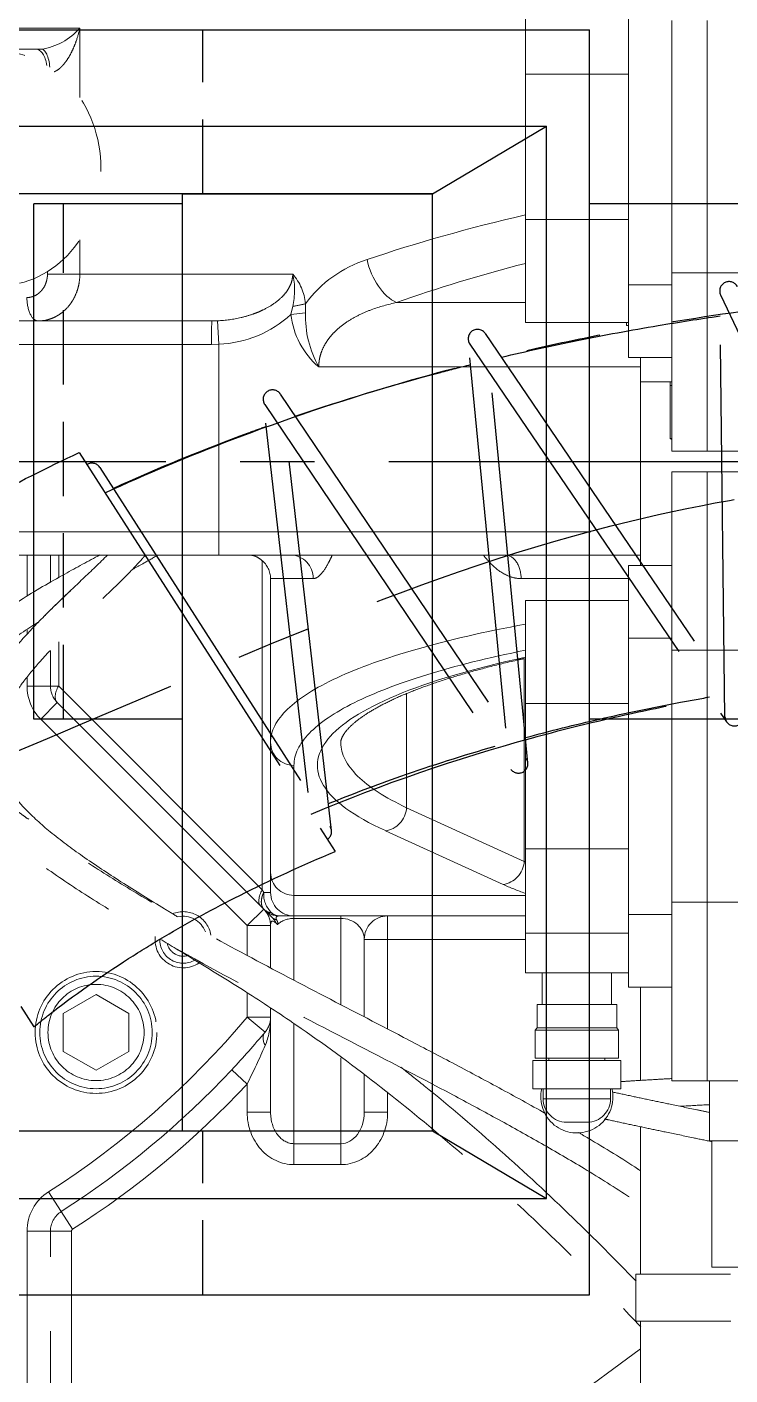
# Model space of a CAD drawing. Extents: x -2384 to 29887, y -2542 to 22350.
# Drawn here: x 1952.4 to 2102.5, y 4654.5 to 4942.2 of the extents above; entities that cross this region are included whole.
import ezdxf

# ---------------------------------------------------------------- set-up
doc = ezdxf.new("R2010")
doc.units = 0
doc.header["$LTSCALE"] = 63.5
doc.header["$MEASUREMENT"] = 0
for name, pattern in [('CENTER', [2, 1.25, -0.25, 0.25, -0.25]), ('HIDDEN', [0.375, 0.25, -0.125]), ('PHANTOM', [2.5, 1.25, -0.25, 0.25, -0.25, 0.25, -0.25])]:
    doc.linetypes.add(name, pattern=pattern)
doc.layers.get('0').update_dxf_attribs({"linetype": 'CONTINUOUS'})
for name, color, linetype in [('1', 4, 'HIDDEN'), ('2', 2, 'CENTER'), ('4', 6, 'PHANTOM'), ('Umbilical', 1, 'PHANTOM')]:
    doc.layers.add(name, color=color, linetype=linetype)

# ---------------------------------------------------------------- blocks, each defined once
blk = doc.blocks.new('165F-TOP')
at = {"lineweight": 0}
for p, q in [((201.4, 104.68), (201.4, 82.71)), ((223.4, 37.68), (223.4, 96.68)), ((83, 92.5), (106.28, 92.5)), ((106.28, 92.5), (106.28, 77.69)), ((232.7, 94.1), (232.7, 40.25)), ((240.2, 94.1), (240.2, 40.25)), ((240.2, 40.25), (240.2, 94.1)), ((52.24, 88), (96.94, 88)), ((96.94, 88), (98.05, 88)), ((201.4, 82.71), (201.4, 51.64)), ((201.4, 82.71), (223.4, 82.71)), ((201.4, 51.64), (201.4, 29.68)), ((201.4, 51.64), (223.4, 51.64)), ((106.28, 47.31), (106.28, 40)), ((99.37, 40), (99.37, 40.54)), ((99.37, 40), (106.28, 40)), ((106.28, 40), (151.73, 40)), ((232.7, 37.68), (223.4, 37.68)), ((223.4, 22.18), (223.4, 37.68)), ((232.7, 40.25), (232.7, 2.18)), ((240.2, 40.25), (232.7, 40.25)), ((240.2, 40.25), (240.2, 2.18)), ((240.2, 40.25), (438.5, 40.25)), ((240.2, 2.18), (240.2, 40.25)), ((151.36, 31.38), (151.73, 33.12)), ((151.36, 31.38), (154.45, 31.76)), ((154.47, 33.68), (154.45, 31.76)), ((173.91, 33.93), (201.4, 33.93)), ((67.55, 30), (134.45, 30)), ((134.45, 30), (135.7, 30.03)), ((135.7, 30.03), (135.98, 25.04)), ((201.4, 29.68), (223.4, 29.68)), ((223, 29.68), (223, 29)), ((223, 29), (223.4, 29)), ((134.41, 25), (65.79, 25)), ((135.98, 25.04), (134.41, 25)), ((135.98, 25.04), (135.98, -15)), ((226, 20.19), (157.29, 20.19)), ((223.4, 22.18), (232.7, 22.18)), ((226, 17), (226, 22.18)), ((232.7, 17), (226, 17)), ((226, -22.18), (226, 17)), ((232.29, 17), (232.29, 16.2)), ((232.29, 16.2), (232.29, 4.9)), ((232.7, 16.2), (232.29, 16.2)), ((232.29, 16.2), (232.7, 16.2)), ((232.7, 4.9), (232.29, 4.9)), ((232.29, 4.9), (232.7, 4.66)), ((240.2, 2.18), (232.7, 2.18)), ((240.2, 2.18), (438.5, 2.18)), ((232.7, -2.18), (232.7, -40.25)), ((240.2, -2.18), (232.7, -2.18)), ((240.2, -2.18), (240.2, -40.25)), ((240.2, -2.18), (438.5, -2.18)), ((240.2, -40.25), (240.2, -2.18)), ((71.5, -15), (135.98, -15)), ((135.98, -15), (226, -15)), ((135.98, -15), (135.98, -20)), ((135.98, -20), (73.12, -20)), ((95.46, -20), (83.21, -20)), ((95, -28.78), (95, -20)), ((134.57, -20), (95.46, -20)), ((100, -25.83), (100, -20)), ((101.76, -20), (101.76, -24.79)), ((151.37, -20), (134.57, -20)), ((226, -20), (135.98, -20)), ((145.24, -91.41), (145.24, -21.19)), ((232.7, -22.18), (223.4, -22.18)), ((223.4, -37.68), (223.4, -22.18)), ((147, -25), (147, -59.98)), ((156.1, -25), (147, -25)), ((223.4, -25), (200.5, -25)), ((201.4, -29.68), (201.4, -51.64)), ((201.4, -29.68), (223.4, -29.68)), ((95, -36.89), (95, -35.9)), ((101.76, -38.47), (101.76, -47.93)), ((223.4, -37.68), (232.7, -37.68)), ((223.4, -96.68), (223.4, -37.68)), ((232.7, -40.25), (232.7, -94.1)), ((240.2, -40.25), (232.7, -40.25)), ((240.2, -40.25), (240.2, -94.1)), ((240.2, -40.25), (438.5, -40.25)), ((240.2, -94.1), (240.2, -40.25)), ((100, -47.93), (100, -40.35)), ((201.17, -85.37), (201.17, -42.07)), ((95, -47.93), (95, -46.08)), ((95, -47.93), (100, -47.93)), ((100, -47.93), (101.76, -47.93)), ((101.76, -47.93), (145.24, -91.41)), ((97.93, -55), (101.46, -51.46)), ((144.95, -94.95), (101.46, -51.46)), ((176.05, -49.56), (176.05, -73.92)), ((201.4, -51.64), (201.4, -82.71)), ((201.4, -51.64), (223.4, -51.64)), ((142, -99.07), (97.93, -55)), ((147, -87.73), (147, -59.98)), ((152, -64.87), (152, -92.62)), ((176.05, -73.92), (201.17, -85.37)), ((196.64, -90.26), (171.52, -78.81)), ((201.4, -82.71), (201.4, -100.68)), ((201.4, -82.71), (223.4, -82.71)), ((147, -92), (147, -87.73)), ((145.24, -91.41), (145.54, -92)), ((145.54, -92), (147, -92)), ((145.62, -95.62), (144.95, -94.95)), ((152, -92.62), (152, -97)), ((152, -92.62), (201.4, -92.62)), ((232.7, -94.1), (232.7, -132.18)), ((240.2, -94.1), (232.7, -94.1)), ((240.2, -94.1), (240.2, -132.18)), ((240.2, -94.1), (438.5, -94.1)), ((240.2, -132.18), (240.2, -94.1)), ((142, -99.07), (145.54, -95.54)), ((145.68, -95.68), (145.62, -95.62)), ((147.31, -97.31), (145.68, -95.68)), ((152, -97), (148.86, -97)), ((201.4, -97), (152, -97)), ((152, -97.53), (152, -97)), ((152, -97.53), (152, -110.71)), ((162, -97.53), (152, -97.53)), ((162, -97.53), (162, -97)), ((162, -115.96), (162, -97.53)), ((172, -97), (172, -102)), ((223.4, -96.68), (223.4, -112.18)), ((223.4, -96.68), (232.7, -96.68)), ((142, -105.43), (142, -99.07)), ((147, -99.07), (142, -99.07)), ((147, -108.07), (147, -99.07)), ((201.4, -109.18), (201.4, -100.68)), ((201.4, -100.68), (223.4, -100.68)), ((167, -102), (167, -118.55)), ((167, -102), (172, -102)), ((201.4, -102), (172, -102)), ((172, -102), (172, -121.15)), ((223.4, -109.18), (201.4, -109.18)), ((205, -109.18), (205, -115.88)), ((219.8, -115.88), (219.8, -109.18)), ((232.7, -112.18), (223.4, -112.18)), ((226, -132.11), (226, -112.18)), ((109.74, -113.79), (102.74, -117.83)), ((116.74, -117.83), (109.74, -113.79)), ((142, -118.58), (142, -113.38)), ((102.74, -117.83), (102.74, -125.92)), ((116.74, -125.92), (116.74, -117.83)), ((147, -138.91), (147, -116.68)), ((203.9, -115.88), (203.9, -120.88)), ((203.9, -115.88), (220.9, -115.88)), ((220.9, -120.88), (220.9, -115.88)), ((145.84, -121.78), (142, -118.58)), ((147, -118.58), (142, -118.58)), ((152, -119.98), (152, -145.62)), ((203.9, -120.88), (203.5, -121.38)), ((203.5, -121.38), (203.5, -127.38)), ((203.5, -121.38), (221.3, -121.38)), ((203.9, -120.88), (220.9, -120.88)), ((221.3, -121.38), (220.9, -120.88)), ((221.3, -127.38), (221.3, -121.38)), ((102.74, -125.92), (109.74, -129.96)), ((109.74, -129.96), (116.74, -125.92)), ((162, -145.62), (162, -127.26)), ((203, -127.88), (203, -133.88)), ((203, -127.88), (221.8, -127.88)), ((203.5, -127.38), (221.3, -127.38)), ((206.4, -127.38), (206.4, -127.88)), ((218.4, -127.88), (218.4, -127.38)), ((221.8, -133.88), (221.8, -127.88)), ((138.71, -129.84), (142, -132.91)), ((167, -130.92), (167, -138.91)), ((240.2, -132.18), (232.7, -132.18)), ((240.2, -132.18), (438.5, -132.18)), ((240.7, -144.98), (240.7, -132.18)), ((142, -138.91), (142, -132.91)), ((172, -134.79), (172, -138.91)), ((221.8, -133.88), (203, -133.88)), ((205.2, -133.88), (205.2, -136.03)), ((219.6, -136.03), (219.6, -133.88)), ((205.2, -136.03), (219.6, -136.03)), ((147, -138.91), (142, -138.91)), ((167, -138.91), (172, -138.91)), ((210.2, -141.03), (214.6, -141.03)), ((226, -173.5), (226, -142)), ((152, -145.62), (162, -145.62)), ((152, -145.62), (152, -150.09)), ((162, -145.62), (162, -150.09)), ((275.7, -144.98), (240.7, -144.98)), ((241.2, -144.98), (241.2, -171.98)), ((162, -150.09), (152, -150.09)), ((102.31, -160.1), (99.62, -155.89)), ((102.31, -160.1), (104.73, -163.9)), ((95, -225), (95, -164.32)), ((100, -164.32), (95, -164.32)), ((100, -265), (100, -164.32)), ((100, -164.32), (104.5, -164.32)), ((104.5, -164.32), (104.5, -265)), ((275.2, -171.98), (241.2, -171.98)), ((225, -173.5), (225, -183.5)), ((225, -173.5), (245.2, -173.5)), ((225, -183.5), (245.28, -183.5)), ((226, -257.5), (226, -183.5)), ((184.39, -219.87), (226, -189.44))]:
    blk.add_line(p, q, dxfattribs=at)
for radius in [13, 12, 10.27]:
    blk.add_circle((109.74, -121.88), radius, dxfattribs=at)
for centre, radius, start, end in [((95.95, 101.63), 13.79, 278.7664, 318.5538), ((175.31, 18.47), 25.8, 107.3714, 143.881), ((143.18, 32.54), 11.35, 5.7632, 41.0888), ((136.96, 36.57), 15.17, 346.8281, 13.0533), ((176.94, 31.15), 22.5, 178.4265, 209.1392), ((135.1, 49.02), 23.99, 272.0978, 312.6614), ((168.36, 33.22), 17.1, 186.1954, 229.6508), ((142, -25), 5, 0, 51.6997), ((105, -47.93), 10, 180, 225), ((105, -47.93), 5, 180, 225), ((151.04, -92.35), 5.51, 176.4093, 226.3314), ((152, -92), 5, 180, 270), ((128.35, -102.09), 6, 9.6587, 112.4112), ((128.35, -102.09), 5.01, 19.4281, 103.2131), ((142, -99.07), 5, 0, 45), ((148.86, -92.5), 4.5, 225, 270), ((148.95, -94.46), 2.55, 227.4817, 268.0287), ((172, -102), 5, 90, 180), ((128.35, -102.09), 6, 173.3463, 308.2594), ((128.35, -102.09), 5.01, 178.086, 303.5621), ((128.35, -102.09), 3.5, 191.4082, 289.7208), ((0, 0), 185, 302.579, 320.136), ((142, -118.58), 5, 320.136, 0), ((0, 0), 190, 316.8929, 320.136), ((-45.02, -40.86), 208.45, 333.7922, 336.2924), ((0, 0), 190, 302.579, 316.8929), ((0, 0), 194.5, 302.579, 316.8929), ((212.4, -135.63), 7.7, 166.8634, 0), ((212.4, -135.63), 7.7, 0, 13.1366), ((210.2, -136.03), 5, 180, 270), ((214.6, -136.03), 5, 270, 0), ((105, -164.32), 10, 122.579, 180), ((105, -164.32), 5, 122.579, 180), ((105, -164.32), 0.5, 122.579, 180)]:
    blk.add_arc(centre, radius, start, end, dxfattribs=at)
blk.add_ellipse((88.91, 62.5), major_axis=(0, -25), ratio=0.87462, dxfattribs=at)
for centre, major_axis, ratio, start_param, end_param in [((96.94, 83), (0, 5), 0.48481, 5.023548, 6.283185), ((98.05, 83), (0, 5), 0.374137, 4.941388, 6.283185), ((312, -31.27), (-229, 0), 0.418395, 5.216432, 5.394629), ((173.91, 43.09), (3.35, -9.42), 0.60783, 4.499628, 5.754073), ((312, -40.43), (219, 0), 0.4375, 2.100205, 2.253036), ((97.41, 35), (0, 5), 0.48481, 1.570796, 3.141593), ((151.03, 33.68), (4.95, 0.7), 0.131676, 4.834385, 5.461662), ((134.45, 25), (0, 5), 0.007829, 0, 1.570796), ((151.37, -25), (0, 5), 0.944876, 4.712389, 6.283185), ((197.12, -25), (0, -5), 0.675773, 1.570796, 3.141593), ((312, -59.98), (-165, 0), 0.206253, 5.447006, 6.283185), ((312, -64.87), (-160, 0), 0.212698, 5.475606, 6.283185), ((312, -64.87), (155, 0), 0.212698, 2.365346, 3.577925), ((105, -47.93), (-3.54, -3.54), 0.515625, 5.188458, 6.283185), ((152, -59.98), (5, 0), 0.978119, 3.141593, 4.712389), ((312, -59.98), (150, 0), 0.219788, 3.141593, 3.143893), ((312, -59.98), (150, 0), 0.219788, 3.143893, 3.577925), ((171.52, -73.92), (2.07, 4.55), 0.889924, 3.615232, 5.097992), ((196.64, -85.37), (2.07, 4.55), 0.889924, 3.615232, 5.097992), ((291.8, -75.94), (-100, 0), 0.223333, 0.436332, 0.441664), ((152, -87.73), (5, 0), 0.978119, 3.141593, 4.712389), ((148.48, -91.41), (-3.54, -3.54), 0.515625, 5.188458, 6.283185), ((291.8, -80.83), (-105, 0), 0.212698, 0.436332, 0.533579), ((148.8, -92.43), (3.18, 3.18), 0.715308, 3.141593, 3.679489), ((152, -109.07), (4.69, -10.93), 0.158064, 2.708974, 3.494372), ((150.5, -94.13), (3.18, 3.18), 0.653653, 3.141593, 3.521923), ((152, -102), (5, 0), 0.894427, 1.570796, 2.356194), ((162, -102), (5, 0), 0.894427, 0, 1.570796), ((142, -118.58), (0, 9.5), 0.526316, 4.01663, 4.712389), ((149.29, -124.67), (-3.45, 2.88), 0.608882, 0, 0.940777), ((152, -138.91), (0, 11.18), 0.894427, 1.570796, 3.141593), ((152, -138.91), (0, 6.71), 0.745356, 1.570796, 3.141593), ((162, -138.91), (0, -11.18), 0.894427, 0, 1.570796), ((162, -138.91), (0, -6.71), 0.745356, 0, 1.570796)]:
    blk.add_ellipse(centre, major_axis=major_axis, ratio=ratio, start_param=start_param, end_param=end_param, dxfattribs=at)
for points, knots in [([(106.28, 92.5), (106.08, 91.57), (105.81, 90.63), (105.32, 89.24), (105.14, 88.79), (104.75, 87.87), (104.53, 87.42), (104.06, 86.53), (103.8, 86.1), (103.37, 85.47), (103.22, 85.26), (102.9, 84.86), (102.73, 84.66), (102.38, 84.27), (102.19, 84.09), (101.8, 83.75), (101.58, 83.59), (101.18, 83.35), (100.99, 83.25), (100.79, 83.17)], [0, 0, 0, 0, 0.25, 0.25, 0.375, 0.375, 0.5, 0.5, 0.625, 0.625, 0.6875, 0.6875, 0.75, 0.75, 0.8125, 0.8125, 0.875, 0.875, 0.9264619, 0.9264619, 0.9264619, 0.9264619]), ([(94.99, 35), (95.28, 35), (95.56, 35.03), (95.98, 35.13), (96.12, 35.17), (96.39, 35.26), (96.53, 35.32), (96.93, 35.51), (97.18, 35.66), (97.65, 36.02), (97.88, 36.23), (98.28, 36.69), (98.47, 36.94), (98.79, 37.49), (98.92, 37.78), (99.14, 38.38), (99.22, 38.7), (99.34, 39.34), (99.37, 39.67), (99.37, 40)], [0, 0, 0, 0, 0.125, 0.125, 0.1875, 0.1875, 0.25, 0.25, 0.375, 0.375, 0.5, 0.5, 0.625, 0.625, 0.75, 0.75, 0.875, 0.875, 1, 1, 1, 1]), ([(106.28, 40), (106.28, 39.34), (106.22, 38.69), (106.06, 37.73), (105.99, 37.42), (105.82, 36.79), (105.72, 36.48), (105.38, 35.57), (105.11, 34.99), (104.63, 34.18), (104.46, 33.91), (104.08, 33.4), (103.89, 33.16), (103.28, 32.47), (102.83, 32.06), (102.1, 31.51), (101.85, 31.34), (101.34, 31.03), (100.82, 30.75), (100.27, 30.53), (99.72, 30.34), (99.44, 30.26), (98.58, 30.06), (98, 30), (97.41, 30)], [0, 0, 0, 0, 0.125, 0.125, 0.1875, 0.1875, 0.25, 0.25, 0.375, 0.375, 0.4375, 0.4375, 0.5, 0.5, 0.625, 0.625, 0.6875, 0.6875, 0.75, 0.8125, 0.8125, 0.875, 0.875, 1, 1, 1, 1]), ([(135.7, 30.03), (137.4, 30.11), (139.07, 30.34), (141.53, 30.92), (142.34, 31.15), (143.53, 31.56), (143.93, 31.71), (144.72, 32.04), (145.11, 32.22), (146.27, 32.78), (147.01, 33.2), (148.42, 34.19), (149.08, 34.73), (149.96, 35.67), (150.24, 36), (150.74, 36.71), (150.96, 37.09), (151.33, 37.87), (151.48, 38.29), (151.68, 39.13), (151.73, 39.56), (151.73, 40)], [0, 0, 0, 0, 0.25, 0.25, 0.375, 0.375, 0.4375, 0.4375, 0.5, 0.5, 0.625, 0.625, 0.75, 0.75, 0.8125, 0.8125, 0.875, 0.875, 0.9375, 0.9375, 1, 1, 1, 1]), ([(173.91, 33.93), (172.06, 33.54), (170.26, 33.04), (167.63, 32.06), (166.77, 31.69), (165.08, 30.87), (164.25, 30.4), (162.66, 29.36), (161.89, 28.78), (160.82, 27.8), (160.47, 27.46), (159.82, 26.73), (159.52, 26.35), (158.95, 25.55), (158.68, 25.13), (158.21, 24.24), (158, 23.76), (157.65, 22.79), (157.52, 22.29), (157.38, 21.51), (157.35, 21.25), (157.3, 20.72), (157.29, 20.46), (157.29, 20.19)], [0, 0, 0, 0, 0.25, 0.25, 0.375, 0.375, 0.5, 0.5, 0.625, 0.625, 0.6875, 0.6875, 0.75, 0.75, 0.8125, 0.8125, 0.875, 0.875, 0.9375, 0.9375, 0.96875, 0.96875, 1, 1, 1, 1]), ([(110.55, -19.96), (108.13, -21.25), (102.5, -24.28), (93.84, -29.29), (86.04, -34.64), (80.21, -39.79), (76.34, -44.64), (74.1, -49.89), (73.57, -55.53), (74.93, -61.54), (78.26, -67.66), (83.14, -73.58), (89.68, -79.74), (97.8, -86.04), (107.32, -92.46), (121.27, -100.99), (139.82, -111.21), (162.84, -123.16), (181.34, -132.74), (195.14, -140.15), (204.31, -145.25), (213.72, -150.72), (220.89, -155.21), (225.11, -158.01), (226.05, -158.65)], [0.0935937, 0.0935937, 0.0935937, 0.0935937, 0.1291888, 0.1731124, 0.2133997, 0.2401883, 0.2642095, 0.2857587, 0.3059212, 0.3277714, 0.3527264, 0.3787779, 0.4057078, 0.442739, 0.4808796, 0.5194076, 0.6042541, 0.6898568, 0.7756358, 0.810191, 0.8447771, 0.8793795, 0.9177443, 0.9288577, 0.9288577, 0.9288577, 0.9288577]), ([(127.19, -97.21), (126.26, -96.64), (122.18, -94.15), (115.3, -89.91), (107.08, -84.49), (100.14, -79.35), (95.3, -75.01), (92.08, -71.37), (89.92, -68.27), (88.3, -64.72), (87.75, -60.99), (88.38, -57.44), (89.76, -53.94), (91.73, -50.47), (94.5, -46.56), (98.11, -42.25), (102.79, -37.31), (108.07, -32.19), (113.17, -27.38), (117.06, -23.57), (119.25, -21.19), (120.08, -20.19), (120.24, -20)], [0.6894216, 0.6894216, 0.6894216, 0.6894216, 0.6966747, 0.7209662, 0.7430375, 0.7626794, 0.7798822, 0.7886651, 0.7984829, 0.8092433, 0.8211643, 0.8324934, 0.842458, 0.8553573, 0.8679277, 0.8838115, 0.9032898, 0.9257422, 0.9469031, 0.9651667, 0.9762049, 0.9787974, 0.9787974, 0.9787974, 0.9787974]), ([(112.19, -19.97), (110.54, -21.62), (107.05, -24.92), (103.69, -28.15), (101.79, -29.97)], [0.93016034, 0.93016034, 0.93016034, 0.93016034, 0.96696225, 1, 1, 1, 1]), ([(117.65, -22.96), (118.4, -22.55), (120.23, -21.55), (121.95, -20.56), (122.92, -19.99)], [0.07953728, 0.07953728, 0.07953728, 0.07953728, 0.09066692, 0.10686282, 0.10686282, 0.10686282, 0.10686282]), ([(142.68, -20), (142.92, -20), (143.15, -20.04), (143.58, -20.16), (143.79, -20.24), (144.39, -20.54), (144.75, -20.8), (145.1, -21.08)], [0, 0, 0, 0, 0.25, 0.25, 0.5, 0.5, 1, 1, 1, 1]), ([(160.12, -20.07), (160.11, -20.11), (160.09, -20.15), (159.82, -20.73), (159.57, -21.24), (158.81, -22.67), (158.29, -23.48), (157.46, -24.36), (157.19, -24.6), (156.64, -24.91), (156.37, -25), (156.1, -25)], [0.3655785, 0.3655785, 0.3655785, 0.3655785, 0.375, 0.375, 0.5, 0.5, 0.75, 0.75, 0.875, 0.875, 1, 1, 1, 1]), ([(200.5, -25), (199.88, -25), (199.29, -24.91), (198.12, -24.6), (197.55, -24.36), (195.88, -23.48), (194.88, -22.67), (193.48, -21.24), (193.02, -20.73), (192.56, -20.15), (192.53, -20.11), (192.49, -20.07)], [0, 0, 0, 0, 0.125, 0.125, 0.25, 0.25, 0.5, 0.5, 0.625, 0.625, 0.6344215, 0.6344215, 0.6344215, 0.6344215]), ([(104.45, -27.37), (103.23, -28.52), (102.06, -29.67), (100.4, -31.29), (99.87, -31.82), (99.2, -32.51), (99.02, -32.7), (98.86, -32.88)], [0.1854454, 0.1854454, 0.1854454, 0.1854454, 0.25, 0.25, 0.28125, 0.28125, 0.2931428, 0.2931428, 0.2931428, 0.2931428]), ([(101.79, -29.97), (101.46, -30.28), (99.57, -32.08), (95.98, -35.72), (91.51, -40.69), (87.92, -45.33), (85.16, -49.78), (83.35, -53.63), (82.28, -57.25), (81.77, -61.09), (82.22, -63.45), (82.55, -65.05)], [0, 0, 0, 0, 0.031404, 0.2119, 0.360537, 0.520309, 0.628899, 0.734179, 0.823387, 0.898265, 1, 1, 1, 1]), ([(81.79, -61.63), (81.26, -60.6), (80.21, -57.87), (79.54, -53.78), (80.64, -49.34), (83.72, -44.72), (89.03, -39.92), (94.13, -36.34), (96.98, -34.57), (97.45, -34.29)], [0.0625995, 0.0625995, 0.0625995, 0.0625995, 0.1368502, 0.2491482, 0.3597403, 0.4861631, 0.6672259, 0.8786694, 0.919149, 0.919149, 0.919149, 0.919149]), ([(162.03, -60.01), (162.02, -59.92), (161.99, -59.64), (162.15, -59.09), (162.68, -58.06), (163.76, -56.76), (165.45, -55.26), (167.71, -53.68), (170.57, -52.04), (174.02, -50.36), (178.08, -48.68), (182.71, -47.02), (187.91, -45.4), (193.63, -43.83), (198.17, -42.73), (200.74, -42.15), (201.14, -42.06)], [0, 0, 0, 0, 0.0083115, 0.028688, 0.0471218, 0.0668337, 0.0856267, 0.1043495, 0.1232416, 0.1423819, 0.1617516, 0.1813041, 0.2009916, 0.2207725, 0.2406143, 0.2442821, 0.2442821, 0.2442821, 0.2442821]), ([(82.33, -63.4), (82.29, -63.49), (82.26, -63.6), (82.23, -63.93), (82.25, -64.14), (82.31, -64.76), (82.41, -65.16), (82.74, -66.34), (83.05, -67.09), (83.79, -68.5), (84.21, -69.16), (85.19, -70.4), (85.75, -70.99), (86.97, -71.99), (87.63, -72.42), (89.02, -73.12), (89.75, -73.39), (91.12, -73.9), (91.78, -74.15), (93.02, -74.76), (93.61, -75.13), (94.5, -75.77), (94.81, -76.01), (95.12, -76.26)], [0.1900824, 0.1900824, 0.1900824, 0.1900824, 0.1953125, 0.1953125, 0.203125, 0.203125, 0.21875, 0.21875, 0.25, 0.25, 0.28125, 0.28125, 0.3125, 0.3125, 0.34375, 0.34375, 0.375, 0.375, 0.40625, 0.40625, 0.4375, 0.4375, 0.4547528, 0.4547528, 0.4547528, 0.4547528]), ([(205.58, -139.11), (205.41, -139.02), (201.97, -137.07), (195.19, -133.35), (185.29, -128.08), (172.74, -121.52), (157.49, -113.64), (139.64, -104.26), (124.4, -95.82), (112.09, -88.36), (102.82, -82.3), (97.81, -78.32), (95.2, -76.23)], [0.1940148, 0.1940148, 0.1940148, 0.1940148, 0.1976772, 0.2693746, 0.3407433, 0.4109856, 0.5383562, 0.6667213, 0.7940525, 0.8681698, 0.941706, 1, 1, 1, 1]), ([(145.62, -95.62), (145.43, -95.43), (145.29, -95.21), (145.14, -94.82), (145.1, -94.68), (145.05, -94.39), (145.03, -94.24), (145.02, -93.77), (145.06, -93.43), (145.19, -92.9), (145.24, -92.72), (145.34, -92.45), (145.38, -92.36), (145.45, -92.18), (145.49, -92.09), (145.54, -92)], [0, 0, 0, 0, 0.25, 0.25, 0.375, 0.375, 0.5, 0.5, 0.75, 0.75, 0.875, 0.875, 0.9375, 0.9375, 1, 1, 1, 1]), ([(148.46, -98.84), (148.41, -98.77), (148.35, -98.7), (148.24, -98.56), (148.19, -98.49), (148.05, -98.28), (147.97, -98.14), (147.7, -97.76), (147.52, -97.52), (147.31, -97.31)], [0, 0, 0, 0, 0.125, 0.125, 0.25, 0.25, 0.5, 0.5, 1, 1, 1, 1]), ([(148.86, -97), (148.73, -97), (148.61, -97.02), (148.42, -97.08), (148.33, -97.13), (148.21, -97.25), (148.17, -97.33), (148.17, -97.49), (148.17, -97.54), (148.22, -97.68), (148.25, -97.76), (148.31, -97.86)], [0, 0, 0, 0, 0.25, 0.25, 0.5, 0.5, 0.75, 0.75, 0.875, 0.875, 1, 1, 1, 1]), ([(148.31, -97.86), (148.43, -98.04), (148.5, -98.22), (148.54, -98.48), (148.54, -98.57), (148.53, -98.68), (148.52, -98.72), (148.5, -98.78), (148.48, -98.81), (148.46, -98.84)], [0, 0, 0, 0, 0.5, 0.5, 0.75, 0.75, 0.875, 0.875, 1, 1, 1, 1]), ([(123.41, -101.93), (125.71, -103.33), (131.84, -107.04), (141.57, -113.03), (154.79, -121.71), (169.58, -132.58), (185.84, -145.89), (201.34, -159.83), (214.68, -172.84), (222.79, -181.25), (226.06, -184.73)], [0.11507, 0.11507, 0.11507, 0.11507, 0.1380816, 0.1758424, 0.2120458, 0.2718609, 0.3308607, 0.3893512, 0.4480005, 0.4887875, 0.4887875, 0.4887875, 0.4887875]), ([(225.03, -174.95), (220.61, -170.38), (211.15, -160.91), (196.11, -146.91), (183.7, -136.34), (176.47, -130.58), (174.79, -129.26)], [0.4153022, 0.4153022, 0.4153022, 0.4153022, 0.4571947, 0.5033586, 0.5498869, 0.563838, 0.563838, 0.563838, 0.563838]), ([(232.67, -131.72), (231.57, -131.78), (228.7, -131.94), (224.97, -132.17), (222.58, -132.32), (221.71, -132.37)], [0.86685231, 0.86685231, 0.86685231, 0.86685231, 0.87819619, 0.89696031, 0.90876401, 0.90876401, 0.90876401, 0.90876401]), ([(240.67, -138.94), (239.77, -138.76), (236.89, -138.16), (232.62, -137.27), (227.89, -136.27), (223.63, -135.37), (221.09, -134.82), (219.9, -134.56)], [0.86720227, 0.86720227, 0.86720227, 0.86720227, 0.87435719, 0.89056356, 0.90336452, 0.91781169, 0.9338942, 0.9338942, 0.9338942, 0.9338942]), ([(234.35, -137.64), (234.58, -137.62), (236.6, -137.51), (238.73, -137.4), (240.65, -137.3), (240.7, -137.3)], [0.15887908, 0.15887908, 0.15887908, 0.15887908, 0.16155163, 0.18241454, 0.18297352, 0.18297352, 0.18297352, 0.18297352]), ([(218.27, -140.34), (218.53, -140.39), (219.95, -140.71), (222.81, -141.32), (227.1, -142.24), (231.84, -143.24), (236.55, -144.22), (239.9, -144.91), (241.25, -145.19)], [0.0571439, 0.0571439, 0.0571439, 0.0571439, 0.06060434, 0.07560382, 0.08891856, 0.10069505, 0.11552155, 0.12524741, 0.12524741, 0.12524741, 0.12524741]), ([(226.01, -151.43), (225.8, -151.29), (222.28, -148.92), (217.72, -146.16), (213.44, -143.64), (212.75, -143.24)], [0.04268738, 0.04268738, 0.04268738, 0.04268738, 0.04771587, 0.12628179, 0.14149675, 0.14149675, 0.14149675, 0.14149675])]:
    blk.add_open_spline(points, degree=3, knots=knots, dxfattribs=at)
at = {"layer": '2'}
blk.add_line((-589.77, 0), (1847.25, 0), dxfattribs=at)
blk = doc.blocks.new('A$C5BBD3965')
for p, q in [((-519.82, 52.15), (-281.44, 52.15)), ((-519.82, -217.85), (-519.82, 52.15)), ((-437.32, -217.85), (-437.32, 52.15)), ((-281.44, -217.85), (-281.44, 52.15)), ((-403.17, 31.59), (-290.59, 31.59)), ((-314.96, 17.15), (-290.59, 31.59)), ((-290.59, -197.29), (-290.59, 31.59)), ((-314.96, 17.15), (-403.17, 17.15)), ((-368.27, 17.15), (-314.96, 17.15)), ((-368.27, -182.85), (-368.27, 17.15)), ((-314.96, -182.85), (-314.96, 17.15)), ((-428.17, -172.29), (-428.17, 6.59)), ((-403.17, -182.85), (-314.96, -182.85)), ((-314.96, -182.85), (-290.59, -197.29)), ((-403.17, -197.29), (-290.59, -197.29)), ((-519.82, -217.85), (-281.44, -217.85))]:
    blk.add_line(p, q)
for centre, start, end in [((-403.17, 6.59), 90, 180), ((-403.17, -7.85), 90, 180), ((-403.17, -157.85), 180, 270), ((-403.17, -172.29), 180, 270)]:
    blk.add_arc(centre, 25, start, end)
at = {"layer": '1'}
for p, q in [((-363.94, 17.15), (-363.94, 52.15)), ((-363.94, -217.85), (-363.94, -182.85))]:
    blk.add_line(p, q, dxfattribs=at)

msp = doc.modelspace()

# ---------------------------------------------------------------- linework, layer by layer
for p, q in [((1953.84, 4794.48), (1953.84, 4904.48)), ((1985.61, 4904.48), (1953.84, 4904.48)), ((2438.42, 4904.48), (2072.44, 4904.48)), ((1985.61, 4794.48), (1953.84, 4794.48)), ((2438.42, 4794.48), (2072.44, 4794.48))]:
    msp.add_line(p, q)
at = {"layer": '1'}
msp.add_line((1960.19, 4794.48), (1960.19, 4904.48), dxfattribs=at)
at = {"layer": '2'}
msp.add_spline([(2064.8, 4554.98), (1976.9, 4554.98), (1807.04, 4587.6), (1802.91, 4679.82), (1951.16, 4788.02), (2081.21, 4836.77), (2282.58, 4848.88), (2378.15, 4849.58), (2438.42, 4849.48)], degree=3, dxfattribs=at)
at = {"layer": 'Umbilical'}
for p, q in [((2101.4, 4795), (2100.27, 4885.86)), ((2100.47, 4885.02), (2141.14, 4799.13)), ((2054.58, 4792.59), (2046.58, 4875.48)), ((2050.23, 4876.8), (2101.31, 4801.65)), ((2046.92, 4874.55), (2101.74, 4793.9)), ((2059.31, 4785.14), (2051.32, 4868.09)), ((2006.46, 4863.88), (2058.98, 4786.07)), ((2012.44, 4778.82), (2002.81, 4862.53)), ((2003.14, 4861.64), (2055.67, 4783.83)), ((2017.39, 4770.71), (2007.72, 4854.86)), ((1963.52, 4851.38), (2018.15, 4766.21)), ((1967.93, 4848.21), (2017.34, 4771.17)), ((1899.61, 4813.33), (1953.84, 4728.78))]:
    msp.add_line(p, q, dxfattribs=at)
for centre, start, end in [((2102.27, 4885.88), 25.3396, 205.3396), ((2048.57, 4875.68), 34.2059, 214.2059), ((2004.8, 4862.76), 34.0202, 214.0202), ((1966.24, 4847.13), 32.6757, 122.6757), ((2103.4, 4795.03), 180.7076, 0.7076), ((2057.32, 4784.95), 214.0202, 34.0202), ((2015.41, 4770.48), 302.6757, 32.6757)]:
    msp.add_arc(centre, 2, start, end, dxfattribs=at)
for points, knots in [([(1969.04, 4842.77), (1977.99, 4846.88), (1987.04, 4850.68), (2007.59, 4858.51), (2019.13, 4862.38), (2040.73, 4868.73), (2050.78, 4871.32), (2065.93, 4874.74), (2071.02, 4875.8), (2081.18, 4877.76), (2086.27, 4878.67), (2101.49, 4881.15), (2111.62, 4882.52), (2141.44, 4885.84), (2161.03, 4887.12), (2199.83, 4888.66), (2219.04, 4888.91), (2244.64, 4889.05), (2251.24, 4889.06), (2263.56, 4889.09), (2269.28, 4889.09), (2280.14, 4889.12), (2285.27, 4889.14), (2295.58, 4889.2), (2300.73, 4889.24), (2316.21, 4889.36), (2326.56, 4889.46), (2344.97, 4889.63), (2353.03, 4889.69), (2365.94, 4889.78), (2370.77, 4889.81), (2379.67, 4889.84), (2383.73, 4889.85), (2391.84, 4889.86), (2395.89, 4889.86), (2408.03, 4889.84), (2416.11, 4889.82), (2428.98, 4889.77), (2433.79, 4889.75), (2438.59, 4889.73)], [455.044072, 455.044072, 455.044072, 455.044072, 481.65252, 481.65252, 514.834215, 514.834215, 543.307088, 543.307088, 557.632304, 557.632304, 571.957521, 571.957521, 600.607953, 600.607953, 656.599968, 656.599968, 712.591984, 712.591984, 732.181585, 732.181585, 749.303198, 749.303198, 764.845023, 764.845023, 780.386848, 780.386848, 811.470499, 811.470499, 835.575062, 835.575062, 849.978616, 849.978616, 862.04494, 862.04494, 874.111265, 874.111265, 898.243915, 898.243915, 912.63592, 912.63592, 912.63592, 912.63592]), ([(2053.66, 4871.75), (2059.05, 4873.02), (2064.44, 4874.2), (2075.6, 4876.46), (2081.37, 4877.52), (2091.54, 4879.23), (2095.94, 4879.92), (2100.34, 4880.55)], [604.195282, 604.195282, 604.195282, 604.195282, 619.377685, 619.377685, 635.607921, 635.607921, 648.042703, 648.042703, 648.042703, 648.042703]), ([(2009.65, 4859.14), (2019.91, 4862.64), (2030.25, 4865.75), (2042.79, 4869.07), (2044.94, 4869.62), (2047.1, 4870.16)], [562.587865, 562.587865, 562.587865, 562.587865, 591.946075, 591.946075, 598.027274, 598.027274, 598.027274, 598.027274]), ([(1970.8, 4843.73), (1980.31, 4848.07), (1989.95, 4852.03), (2000.94, 4856.07), (2002.2, 4856.53), (2003.45, 4856.98)], [524.996907, 524.996907, 524.996907, 524.996907, 553.046639, 553.046639, 556.658401, 556.658401, 556.658401, 556.658401]), ([(1899.61, 4813.33), (1902.21, 4815.29), (1904.84, 4817.21), (1911.3, 4821.77), (1915.15, 4824.37), (1923.01, 4829.44), (1927.02, 4831.91), (1935.11, 4836.68), (1939.19, 4838.99), (1949.96, 4844.81), (1956.71, 4848.2), (1963.52, 4851.38)], [458.119941, 458.119941, 458.119941, 458.119941, 466.269921, 466.269921, 478.064782, 478.064782, 490.200732, 490.200732, 502.336683, 502.336683, 521.994509, 521.994509, 521.994509, 521.994509]), ([(1977.7, 4514.73), (1976.24, 4514.68), (1974.76, 4514.62), (1969.77, 4514.41), (1966.19, 4514.25), (1954.78, 4513.71), (1946.7, 4513.31), (1930.15, 4512.66), (1921.68, 4512.4), (1904.53, 4512.28), (1895.86, 4512.41), (1880.13, 4513.26), (1873.09, 4513.86), (1859, 4515.68), (1851.95, 4516.91), (1839.53, 4519.87), (1834.15, 4521.42), (1823.45, 4525.23), (1818.13, 4527.48), (1808.76, 4532.31), (1804.67, 4534.72), (1796.71, 4540.2), (1792.85, 4543.26), (1785.52, 4550.05), (1782.04, 4553.78), (1777.44, 4559.62), (1776.07, 4561.49), (1774.12, 4564.36), (1773.49, 4565.32), (1772.27, 4567.28), (1771.68, 4568.26), (1769.96, 4571.22), (1768.89, 4573.22), (1765.6, 4579.87), (1763.68, 4584.59), (1760.48, 4594.11), (1759.2, 4598.91), (1757.15, 4608.56), (1756.39, 4613.41), (1755.34, 4623.12), (1755.05, 4627.98), (1754.85, 4639.77), (1755.17, 4646.69), (1756.62, 4660.44), (1757.75, 4667.26), (1760.83, 4680.72), (1762.78, 4687.36), (1767.59, 4700.35), (1770.41, 4706.57), (1776.73, 4718.4), (1780.24, 4724), (1787.82, 4734.58), (1791.88, 4739.56), (1800.4, 4748.9), (1804.86, 4753.27), (1814.08, 4761.46), (1818.83, 4765.29), (1828.52, 4772.49), (1833.46, 4775.85), (1846.34, 4784.03), (1854.38, 4788.57), (1870.53, 4796.96), (1878.64, 4800.82), (1891.57, 4806.65), (1896.42, 4808.76), (1901.22, 4810.82)], [88.554064, 88.554064, 88.554064, 88.554064, 92.733069, 92.733069, 102.478861, 102.478861, 123.235304, 123.235304, 143.991746, 143.991746, 164.748188, 164.748188, 181.463852, 181.463852, 198.179515, 198.179515, 210.979622, 210.979622, 223.779729, 223.779729, 233.927955, 233.927955, 244.076181, 244.076181, 254.224407, 254.224407, 258.749614, 258.749614, 260.988927, 260.988927, 263.22824, 263.22824, 267.706866, 267.706866, 278.038569, 278.038569, 288.370272, 288.370272, 298.701975, 298.701975, 309.033677, 309.033677, 323.768929, 323.768929, 338.50418, 338.50418, 353.239432, 353.239432, 367.974683, 367.974683, 382.709934, 382.709934, 397.445186, 397.445186, 412.180437, 412.180437, 426.915689, 426.915689, 441.65094, 441.65094, 464.872585, 464.872585, 488.09423, 488.09423, 502.111039, 502.111039, 502.111039, 502.111039]), ([(2013.02, 4774.19), (2028.26, 4780.62), (2044.01, 4786.03), (2067.62, 4792.52), (2075.24, 4794.37), (2087.76, 4797.06), (2092.64, 4798.02), (2102.46, 4799.77), (2107.4, 4800.57), (2122.32, 4802.75), (2132.39, 4803.91), (2160.37, 4806.47), (2178.52, 4807.39), (2215.41, 4808.41), (2234.16, 4808.52), (2261.1, 4808.58), (2269.11, 4808.59), (2281.08, 4808.63), (2285.03, 4808.64), (2292.89, 4808.68), (2296.82, 4808.71), (2308.58, 4808.79), (2316.4, 4808.86), (2339.78, 4809.08), (2355.29, 4809.23), (2376.02, 4809.33), (2381.31, 4809.34), (2391.9, 4809.36), (2397.2, 4809.36), (2413.13, 4809.33), (2423.79, 4809.29), (2435.73, 4809.24), (2436.99, 4809.24), (2438.26, 4809.23)], [467.554574, 467.554574, 467.554574, 467.554574, 522.416469, 522.416469, 548.172951, 548.172951, 564.487964, 564.487964, 580.802977, 580.802977, 613.433003, 613.433003, 670.39315, 670.39315, 727.353298, 727.353298, 751.261716, 751.261716, 762.946147, 762.946147, 774.630579, 774.630579, 797.999442, 797.999442, 844.737168, 844.737168, 860.764056, 860.764056, 876.790944, 876.790944, 908.84472, 908.84472, 912.63592, 912.63592, 912.63592, 912.63592]), ([(2058.79, 4790.54), (2064.05, 4791.96), (2069.35, 4793.29), (2080.26, 4795.79), (2085.88, 4796.95), (2093.72, 4798.43), (2095.93, 4798.83), (2098.13, 4799.21)], [589.331768, 589.331768, 589.331768, 589.331768, 607.16711, 607.16711, 625.846491, 625.846491, 633.116376, 633.116376, 633.116376, 633.116376]), ([(2016.74, 4776.44), (2021.81, 4778.5), (2026.95, 4780.45), (2038.8, 4784.61), (2045.54, 4786.76), (2052.35, 4788.74)], [540.43027, 540.43027, 540.43027, 540.43027, 558.725661, 558.725661, 582.023645, 582.023645, 582.023645, 582.023645]), ([(1953.84, 4728.78), (1954.86, 4729.62), (1955.9, 4730.45), (1962.32, 4735.49), (1968.05, 4739.52), (1976.58, 4744.98), (1979.14, 4746.55), (1986.94, 4751.16), (1992.3, 4754.09), (2004.4, 4760.2), (2011.2, 4763.32), (2018.15, 4766.21)], [448.490831, 448.490831, 448.490831, 448.490831, 453.528019, 453.528019, 479.287484, 479.287484, 489.950709, 489.950709, 511.530344, 511.530344, 537.506554, 537.506554, 537.506554, 537.506554]), ([(1977.7, 4595.29), (1976.99, 4595.26), (1976.28, 4595.24), (1971.21, 4595.05), (1966.84, 4594.86), (1958.12, 4594.46), (1953.75, 4594.25), (1941.51, 4593.67), (1933.66, 4593.32), (1918.34, 4592.87), (1910.86, 4592.77), (1896.58, 4592.97), (1889.78, 4593.27), (1878.78, 4594.25), (1874.35, 4594.82), (1866.25, 4596.22), (1862.59, 4597.06), (1856.93, 4598.73), (1854.74, 4599.51), (1850.93, 4601.11), (1849.31, 4601.93), (1846.84, 4603.39), (1845.9, 4604.04), (1844.3, 4605.3), (1843.63, 4605.92), (1842.46, 4607.16), (1841.95, 4607.79), (1841.33, 4608.69), (1841.19, 4608.9), (1840.91, 4609.34), (1840.77, 4609.58), (1840.33, 4610.37), (1840.02, 4610.97), (1839.13, 4612.9), (1838.55, 4614.42), (1837.48, 4617.9), (1837, 4619.87), (1836.21, 4624.17), (1835.91, 4626.49), (1835.51, 4631.35), (1835.42, 4633.9), (1835.48, 4639.11), (1835.62, 4641.77), (1836.24, 4648.09), (1836.82, 4651.75), (1838.36, 4658.77), (1839.32, 4662.12), (1840.71, 4665.99), (1841.01, 4666.78), (1841.63, 4668.35), (1841.96, 4669.12), (1842.97, 4671.41), (1843.69, 4672.89), (1846, 4677.24), (1847.74, 4680.02), (1851.65, 4685.43), (1853.82, 4688.06), (1858.65, 4693.24), (1861.31, 4695.79), (1867.11, 4700.81), (1870.26, 4703.27), (1877.02, 4708.12), (1880.63, 4710.51), (1890.27, 4716.4), (1896.57, 4719.85), (1909.92, 4726.57), (1916.96, 4729.84), (1931.1, 4736.08), (1938.15, 4739.06), (1945.33, 4742.04)], [85.882715, 85.882715, 85.882715, 85.882715, 87.763657, 87.763657, 99.225569, 99.225569, 110.68748, 110.68748, 131.559831, 131.559831, 152.432182, 152.432182, 173.304532, 173.304532, 188.997711, 188.997711, 204.69089, 204.69089, 216.71321, 216.71321, 228.735529, 228.735529, 238.569403, 238.569403, 248.403278, 248.403278, 258.237152, 258.237152, 261.136821, 261.136821, 264.036491, 264.036491, 269.835829, 269.835829, 280.434783, 280.434783, 291.033737, 291.033737, 301.632691, 301.632691, 312.231645, 312.231645, 322.830599, 322.830599, 337.450775, 337.450775, 352.070951, 352.070951, 355.967467, 355.967467, 359.863984, 359.863984, 367.657017, 367.657017, 383.24127, 383.24127, 398.825523, 398.825523, 414.409776, 414.409776, 429.99403, 429.99403, 445.578283, 445.578283, 469.261426, 469.261426, 492.94457, 492.94457, 515.09188, 515.09188, 515.09188, 515.09188])]:
    msp.add_open_spline(points, degree=3, knots=knots, dxfattribs=at)

# ---------------------------------------------------------------- block references
msp.add_blockref('A$C5BBD3965', (2353.88, 4889.48))
at = {"layer": '4'}
msp.add_blockref('165F-TOP', (1857.38, 4849.48), dxfattribs=at)

doc.saveas('drawing.dxf')
